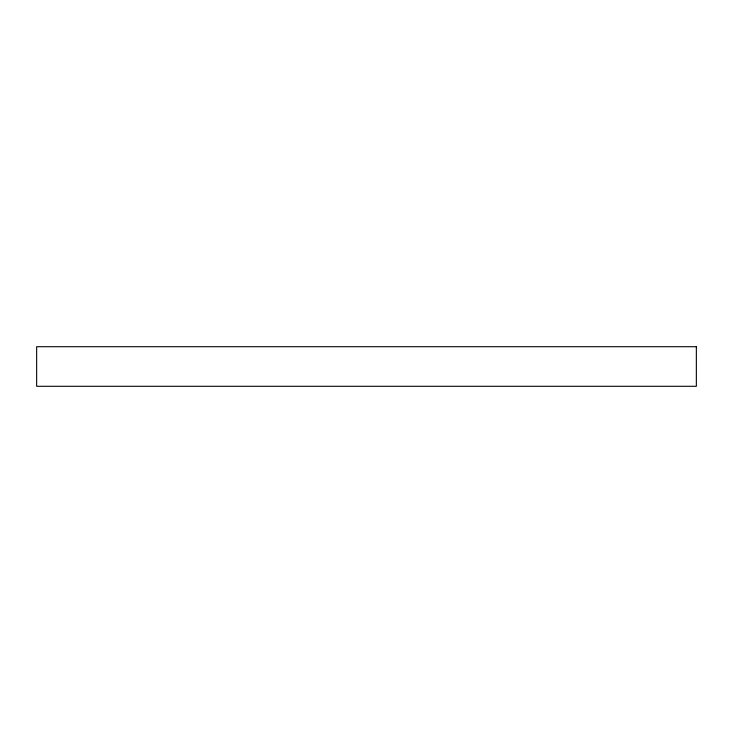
<?xml version="1.0" encoding="UTF-8"?>
<svg xmlns="http://www.w3.org/2000/svg" width="733" height="733" viewBox="0 0 733 733"><rect width="100%" height="100%" fill="white"/><g stroke="black" fill="none" stroke-linecap="round" stroke-linejoin="round"><path stroke-width="1.1" d="M696.35 346.709L36.65 346.709L36.65 386.291L696.35 386.291L696.35 346.709"/></g></svg>
